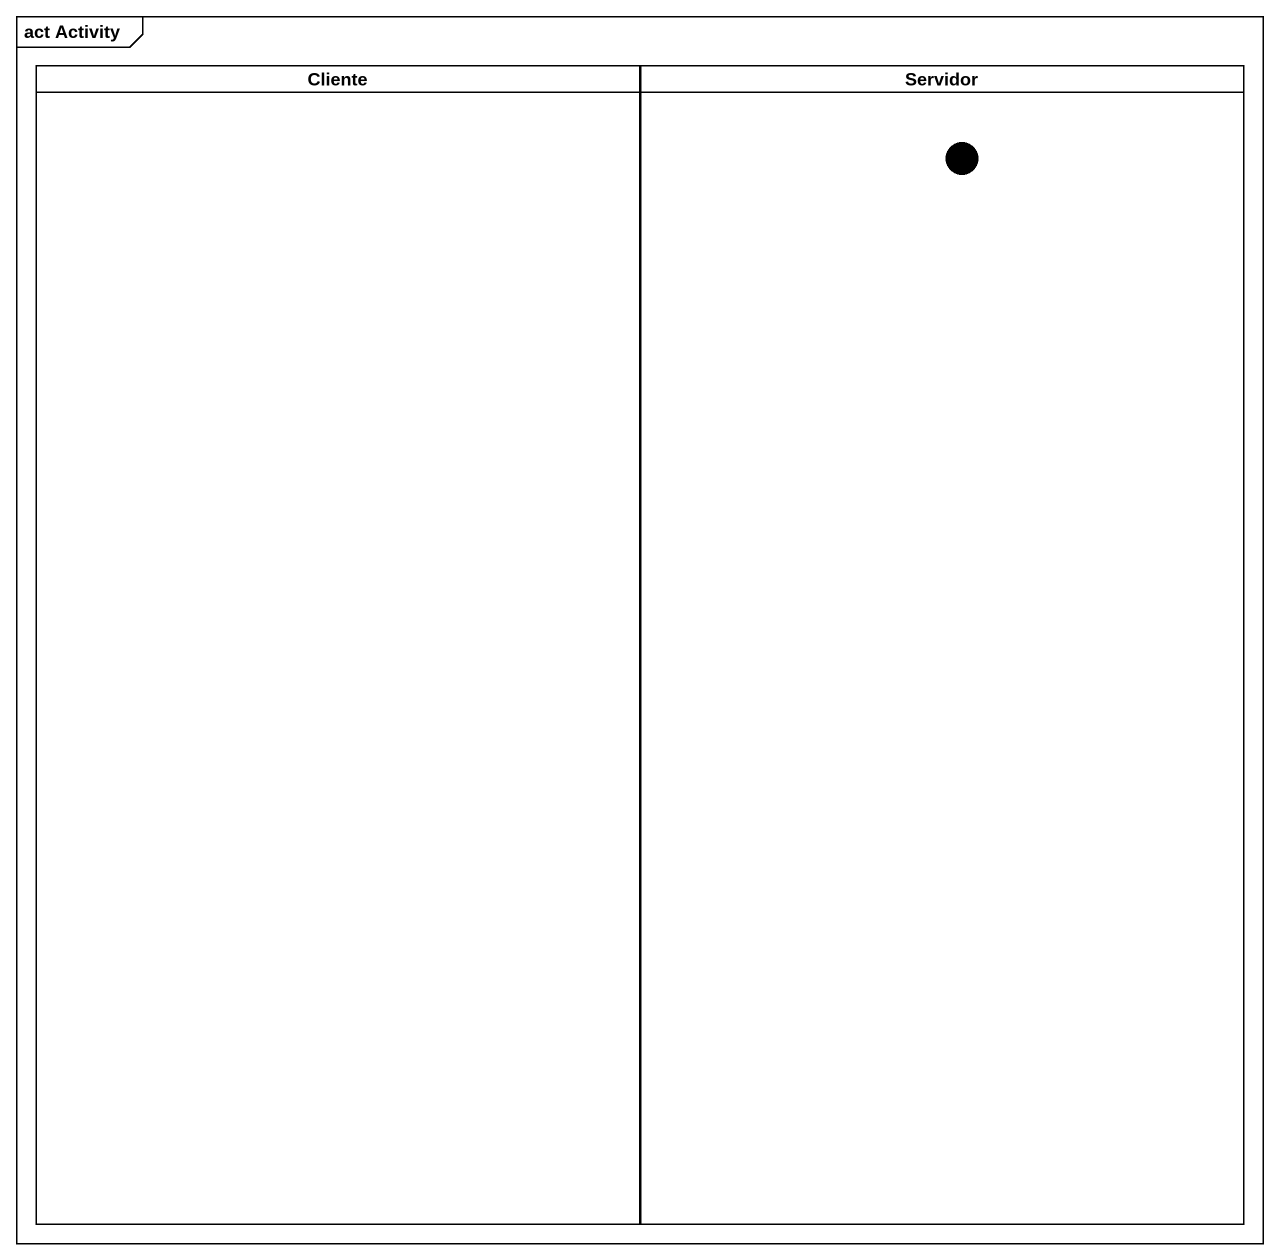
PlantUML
@startuml
mainframe act Activity
hide empty description
state Cliente <<partition>>
state Servidor <<partition>> {
  state initial1 <<start>>
}
@enduml
